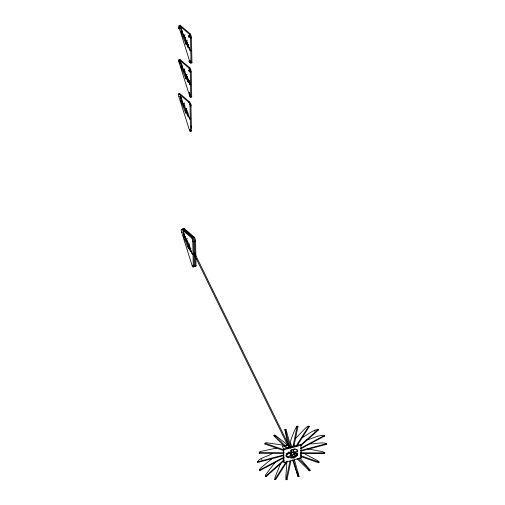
<?xml version="1.0" encoding="UTF-8"?>
<svg xmlns="http://www.w3.org/2000/svg" width="505" height="505" viewBox="0 0 505 505"><rect width="100%" height="100%" fill="white"/><g stroke="black" fill="none" stroke-linecap="round" stroke-linejoin="round"><path stroke-width="0.76" d="M189.463 35.615C189.905 34.485 190.461 38.658 189.634 36.499M286.922 461.248L285.811 477.402L286.101 479.75L287.017 479.63L290.874 461.021M287.995 444.248L287.863 443.851M190.404 71.615L190.36 70.959M192.657 238.947L192.664 239.332M292.988 446.515L297.104 426.536L296.833 426.138L293.632 432.589L290.93 439.849A24.032 8.225 82.4 0 0 290.691 440.852L290.463 443.131L292.332 447.07M286.101 479.75L289.965 461.147M293.897 446.388L298.013 426.416L297.615 425.999L297.211 426.523M287.762 443.851L287.926 444.28M259.829 469.871L259.898 470.597L284.151 457.688M287.919 454.292L288.09 453.913M289.649 453.648L290.066 452.328L291.284 454.809M290.489 457.347L293.651 457.139L296.618 455.081L297.218 453.174M297.022 455.908L297.817 453.37L294.655 453.578L291.688 455.636L290.893 458.174L294.055 457.966L297.022 455.908L296.618 455.081M283.747 453.427L259.229 453.301L259.463 451.975L260.492 451.464L276.727 448.049M300.633 453.503L324.582 453.585L324.885 452.865L322.828 451.741L308 448.913M280.628 463.514L275.036 477.225L274.808 479.573L275.61 479.706L287.414 461.134M295.88 446.401L308.505 426.46L308.271 426.119L307.381 426.397L304.351 429.282L295.28 438.794M297.527 445.202L309.312 426.586L308.896 426.169L308.189 426.523M274.808 479.573L285.767 462.334M275.686 461.633L266.255 474.006L265.529 475.255L265.592 476.202L266.198 476.569L284.081 460.661M283.728 450.63L264.942 444.053L265.472 442.778L266.217 442.689L281.487 444.886A24.032 9.866 40.8 0 1 282.535 445.208L284.031 445.763M301.163 456.716L318.592 462.788L319.173 462.113L317.386 460.56L303.454 453.155M285.824 455.946L289.485 452.234L291.107 455.542L288.835 457.846L286.493 456.754L286.127 455.876M288.084 457.366L290.703 454.715L290.659 452.808M286.341 454.077L286.783 453.938L287.332 454.86M300.923 444.76L317.923 429.597L318.522 429.957L300.652 445.902M265.592 476.202L283.917 459.91M257.784 461.456L257.481 462.517L283.431 455.718M272.492 458.256L260.239 468.381L259.456 469.467L259.898 470.597M274.973 436.137C274.057 434.856 272.971 436.08 274.714 435.348L288.033 448.465M296.99 458.616L309.401 470.818L310.19 470.269L299.616 457.764M301.857 437.715C306.832 435.645 312.917 429.553 317.923 429.597M314.59 431.093L315.133 430.79M300.525 448.225L324.216 435.562L324.545 436.118L300.854 448.781M259.57 470.048L283.823 457.139M261.432 459.455L262.12 459.108M272.252 453.389C268.925 456.413 257.986 457.833 257.481 462.517M290.735 450.51L293.872 449.065L296.896 449.545L297.786 451.64L294.649 453.086L291.625 452.606L290.615 450.536M295.166 448.793L293.026 449.778L294.649 453.086M297.805 450.618L294.245 452.259L291.221 451.779M289.99 447.417L285.091 429.812C286.606 429.326 285.3 428.492 285.862 430.033M292.534 459.891L298.114 476.707L299.023 476.354L294.472 459.96M317.323 429.667L318.043 429.515L318.522 429.957M259.917 452.265L259.166 452.695L259.229 453.301M306.573 439.88C312.279 438.94 318.724 434.628 324.216 435.562M300.709 450.492L326.64 443.649L326.653 444.324L300.721 451.167M179.023 26.973A2.443 0.537 75.3 0 1 179.319 25.566L180.247 25.326L190.196 33.829A2.443 0.537 75.3 0 1 191.439 37.78L191.938 62.405A2.443 0.537 75.3 0 1 191.427 62.891M187.102 44.528L186.181 44.768L181.478 33.267L180.84 27.844L181.768 27.605M179.25 28.053A2.443 0.537 75.3 0 0 179.382 28.501L180.07 28.318M181.478 33.267L182.4 33.021L182.128 30.698M185.449 37.585L184.527 37.831L184.211 35.116L185.133 34.877M179.319 25.566L189.274 34.075L190.196 33.829M191.938 62.405L191.016 62.652L190.518 38.02L191.439 37.78M187.683 42.37L186.762 42.616L186.503 40.375L187.424 40.135M186.181 44.768L185.859 42.06L186.787 41.814L188.251 45.412M189.135 47.571L188.214 47.811L187.892 45.103L188.813 44.857M187.892 45.103L190.246 50.853L191.168 50.614M190.776 96.777L190.536 84.802L191.458 84.562L191.704 96.537L190.776 96.777A2.443 0.537 75.3 0 1 189.596 95.761L179.142 62.626A2.443 0.537 75.3 0 1 179.086 59.691L180.007 59.451L189.956 67.96A2.443 0.537 75.3 0 1 191.206 71.906L191.445 83.88L190.524 84.127L188.902 80.819L189.823 80.573M186.863 78.654L185.941 78.9L181.244 67.392L180.607 61.97L181.529 61.73M179.142 62.626C181.674 62.601 179.61 65.568 180.007 62.405M190.524 61.452L189.83 61.635A2.443 0.537 75.3 0 0 191.016 62.652M181.244 67.392L182.166 67.146L181.8 64.053M185.215 71.716L184.287 71.956L183.971 69.248L184.893 69.002M179.086 59.691L189.034 68.2L189.956 67.96M190.524 84.127L190.284 72.152L191.206 71.906M187.45 76.495L186.528 76.741L186.263 74.506L187.185 74.26M185.941 78.9L185.625 76.186L186.547 75.946L186.705 77.297M188.895 81.696L187.974 81.943L187.658 79.228L188.58 78.988M190.536 84.802L188.914 81.494L189.836 81.254M191.464 130.662L190.543 130.902A2.443 0.537 75.3 0 1 189.356 129.892L178.909 96.758A2.443 0.537 75.3 0 1 178.846 93.823L179.767 93.576L189.722 102.086A2.443 0.537 75.3 0 1 190.966 106.037L191.464 130.662A2.443 0.537 75.3 0 1 190.903 131.079M186.629 112.779L185.707 113.025L181.005 101.518L180.367 96.102L181.289 95.855M178.909 96.758L179.597 96.575M189.596 95.761L190.284 95.584M181.005 101.518L181.926 101.278L181.472 97.408M184.975 105.842L184.054 106.082L183.732 103.373L184.653 103.134M178.846 93.823L188.801 102.332L189.722 102.086M190.543 130.902L190.044 106.277L190.966 106.037M187.21 110.627L186.288 110.866L186.023 108.632L186.951 108.392M185.707 113.025L185.386 110.317L186.307 110.071L187.481 112.95M188.662 115.828L187.734 116.068L187.418 113.36L188.34 113.114M187.418 113.36L189.766 119.111L190.688 118.871M189.356 129.892L190.05 129.709M195.889 258.023L196.047 265.718L193.282 266.444A2.443 0.537 75.3 0 1 192.096 265.434L181.648 232.3A2.443 0.537 75.3 0 1 181.585 229.365L184.357 228.632L194.305 237.142A2.443 0.537 75.3 0 1 195.549 241.093L195.864 256.483M189.369 248.321L188.447 248.567L183.744 237.06L183.107 231.643L184.028 231.397M181.648 232.3L182.337 232.117M183.744 237.06L185.588 236.574M187.715 241.384L186.793 241.624L186.471 238.916L187.393 238.669M181.585 229.365L191.54 237.868L194.305 237.142M193.282 266.444L192.784 241.819L195.549 241.093M189.949 246.169L189.028 246.408L188.763 244.174L189.691 243.928M188.447 248.567L188.125 245.853L189.047 245.613M191.401 251.364L190.473 251.61L190.158 248.902L191.079 248.656M193.945 253.548L194.873 253.308M192.096 265.434L192.79 265.251M289.365 447.417L288.147 444.937L282.428 446.439L283.646 448.92M283.299 449.008L300.563 444.469L300.967 445.296L301.22 457.978L283.962 462.523L283.558 461.696L283.299 449.008L283.703 449.835L283.962 462.523M283.703 449.835L300.967 445.296M257.468 461.841L283.412 455.037M297.104 426.536L298.013 426.416M309.887 443.851C315.265 444.223 321.704 441.692 326.64 443.649M265.415 443.358L264.835 443.51L264.942 444.053M300.936 452.783L324.885 452.865M259.532 452.581L284.05 452.707M308.505 426.46L309.312 426.586M300.406 455.573L319.173 462.113M265.523 443.377L284.315 449.955M324.021 435.632L324.545 436.118M286.089 455.927L288.431 457.019L288.835 457.846M326.255 443.857L326.653 444.324M192.411 239.509L192.657 239.938M324.197 453.08L324.582 453.585M298.67 458.938L310.19 470.269M273.925 435.897L286.348 448.137M297.016 454.872L295.646 453.408A24.032 4.072 55.3 0 0 295.431 453.187M307.513 468.286L307.791 468.602M318.232 462.239L318.592 462.788M286.051 453.869L286.777 455.251M308.435 469.372L309.401 470.818M190.568 70.953L190.644 69.955M191.136 126.111L191.49 127.872L191.155 127.412M285.091 429.812L284.82 429.364L287.149 440.96A24.032 2.209 68.5 0 0 287.383 441.843L288.286 444.457M190.126 71.476L189.918 70.94M301.22 457.978L300.816 457.151L300.727 452.676M297.786 451.64L296.788 449.418M293.645 444.886L294.276 446.18M296.132 453.25L297.142 455.314M293.039 450.271L295.76 455.807M293.702 453.768L295.223 456.873M194.621 253.074L290.129 448.03M292.433 454.771L294.055 457.966M193.737 253.497L287.515 444.918M287.143 445.719L285.142 443.043A24.032 4.072 55.3 0 0 284.46 442.393L274.606 434.83L274.714 435.348M291.65 455.39L292.54 457.195M282.989 459.739L283.898 461.602M299.023 476.354L298.682 475.584M287.017 479.63L286.789 479.011M189.855 104.245L190.139 105.179M275.61 479.706L275.433 479.087M266.198 476.569L266.059 475.962M290.627 450.384L291.625 452.606M288.147 444.937L289.214 447.43M182.4 33.021L186.219 42.37M185.859 42.06L188.214 47.811M186.837 76.665L188.018 79.537M187.658 79.228L190.006 84.985L186.263 74.506M182.166 67.146L185.985 76.495M185.625 76.186L187.974 81.943M181.926 101.278L185.745 110.627M185.386 110.317L187.734 116.068M187.355 240.891L188.232 243.05M189.343 246.333L190.518 249.211M190.158 248.902L192.506 254.653L188.763 244.174M188.485 246.169L184.666 236.82L184.306 233.72M188.125 245.853L190.473 251.61M179.521 27.996C180.399 29.65 179.49 25.484 179.281 27.005M298.613 475.401L298.171 474.151M180.84 27.844L184.527 37.831M180.607 61.97L184.287 71.956M180.367 96.102L184.054 106.082M183.107 231.643L186.793 241.624M186.503 40.375L190.246 50.853M186.023 108.632L189.766 119.111M184.211 35.116L186.762 42.616M183.971 69.248L186.528 76.741M183.732 103.373L186.288 110.866M186.471 238.916L189.028 246.408M190.625 104.907C191.641 107.161 190.543 102.244 190.48 104.276M297.615 472.453L297.925 473.4M297.237 471.285L297.439 471.904M179.382 28.501L189.615 60.947M291.688 457.189L291.252 455.744M286 429.458L290.893 447.064M293.569 460.314L298.114 476.707M190.057 61.389C190.896 64.167 190.48 59.628 189.968 60.827M180.039 61.326L179.963 60.89M286.101 431.308L286.253 432.116M291.107 455.542L291.057 453.004L288.715 451.912L286.442 454.216L286.493 456.754M194.88 253.649L194.627 241.333A2.443 0.537 75.3 0 0 193.383 237.388L183.429 228.879A2.443 0.537 75.3 0 0 183.056 229.516M194.886 253.983L194.898 254.735M194.911 255.189L195.126 265.958A2.443 0.537 75.3 0 1 194.564 266.375M188.902 80.819L188.914 81.494M291.694 452.455A1.098 0.726 -26.1 0 1 293.083 452.701M291.126 453.648A1.098 0.726 -26.1 0 1 291.126 452.979M291.095 449.791A1.098 0.726 -26.1 0 1 291.865 450.22M196.047 265.718A2.443 0.537 75.3 0 1 195.536 266.204M183.984 228.98A2.443 0.537 75.3 0 1 184.357 228.632M193.484 266.35A2.443 0.537 75.3 0 0 194.204 266.204L193.705 241.579A2.443 0.537 75.3 0 0 192.462 237.628L182.507 229.118A2.443 0.537 75.3 0 0 182.135 229.56M191.54 237.868A2.443 0.537 75.3 0 1 192.784 241.819M191.704 96.537A2.443 0.537 75.3 0 1 190.978 96.682M189.034 68.2A2.443 0.537 75.3 0 1 190.284 72.152M179.641 59.798A2.443 0.537 75.3 0 1 180.007 59.451M188.801 102.332A2.443 0.537 75.3 0 1 190.044 106.277M179.395 94.22A2.443 0.537 75.3 0 1 179.767 93.576M191.161 62.45A2.443 0.537 75.3 0 1 190.896 61.818M189.274 34.075A2.443 0.537 75.3 0 1 190.518 38.02M179.995 27.03A2.443 0.537 75.3 0 1 180.247 25.326M178.347 27.055L178.934 28.716L178.347 27.055M179.035 60.935L179.616 62.601L179.035 60.884M188.542 35.729L189.116 37.427L188.542 35.729M188.851 70.252L189.425 71.95L188.851 70.201M189.224 69.614L189.804 71.312L189.23 69.564M189.047 60.935L189.615 62.645L189.053 60.884M189.299 92.529L189.861 94.233L189.299 92.529M189.735 94.82L190.297 96.531L189.735 94.82"/></g></svg>
